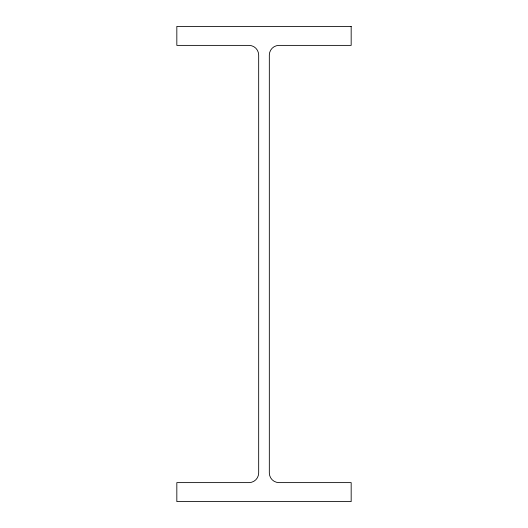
<?xml version="1.0" encoding="UTF-8"?>
<svg xmlns="http://www.w3.org/2000/svg" width="528" height="528" viewBox="0 0 528 528"><rect width="100%" height="100%" fill="white"/><g stroke="black" fill="none" stroke-linecap="round" stroke-linejoin="round"><path stroke-width="0.79" d="M351.173 26.4L176.827 26.4L176.827 45.382L248.985 45.382A9.689 9.689 0 0 1 258.674 55.07L258.674 472.93A9.689 9.689 0 0 1 248.985 482.618L176.827 482.618L176.827 501.6L351.173 501.6L351.173 482.618L279.015 482.618A9.689 9.689 0 0 1 269.326 472.93L269.326 55.07A9.689 9.689 0 0 1 279.015 45.382L351.173 45.382L351.173 26.4"/></g></svg>
